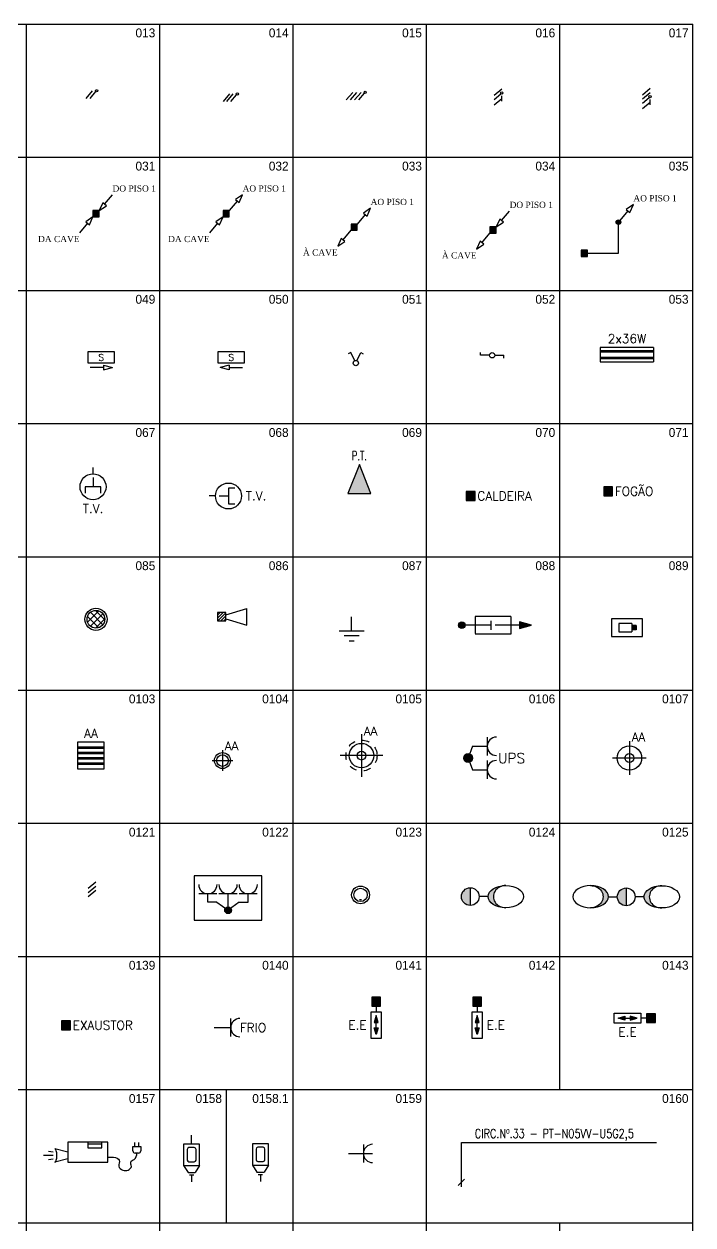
# Model space of a CAD drawing. Header units: millimetres. Extents: x 145 to 60311, y -8355 to 8851.
# Drawn here: x 320 to 329.03, y 449.79 to 466.02 of the extents above; entities that cross this region are included whole.
import ezdxf
from ezdxf.enums import TextEntityAlignment as Align

# ---------------------------------------------------------------- set-up
doc = ezdxf.new("R2010")
doc.units = ezdxf.units.MM
doc.linetypes.add('HIDDEN', pattern=[0.375, 0.25, -0.125])
for name, color, linetype in [('CCTV', 3, 'Continuous'), ('COMANDO', 3, 'Continuous'), ('DISTRIBUIÇÃO', 3, 'Continuous'), ('ELEC', 5, 'Continuous'), ('ELECTRICIDADE', 5, 'Continuous'), ('EQUIPAMENTOS', 3, 'Continuous'), ('ILUMINACAO', 5, 'Continuous'), ('LETREIROS', 3, 'Continuous'), ('LIGAÇÕES', 5, 'Continuous'), ('LINHA DE CHAMADA', 2, 'Continuous'), ('R. TERRAS', 5, 'Continuous'), ('SISTEMA TV', 3, 'Continuous'), ('SOM', 3, 'Continuous'), ('TOMADAS', 3, 'Continuous')]:
    doc.layers.add(name, color=color, linetype=linetype)
doc.styles.add('LINHA DE CHAMADA', font='romans.shx', dxfattribs={"height": 2})
doc.styles.add('romanC', font='romanc.shx', dxfattribs={"height": 2})
doc.styles.add('ROMANS', font='romans', dxfattribs={"height": 1.2})
doc.styles.add('ROMANTIC 2mm', font='romantic.ttf', dxfattribs={"height": 2})

# ---------------------------------------------------------------- blocks, each defined once
blk = doc.blocks.new('013')
at = {"layer": 'LIGAÇÕES', "color": 3}
for p, q in [((-1.19, -0.86), (0.25, 0.86)), ((-0.25, -0.86), (1.03, 0.67))]:
    blk.add_line(p, q, dxfattribs=at)
blk.add_circle((1.19, 0.86), 0.25, dxfattribs=at)
blk = doc.blocks.new('014')
at = {"layer": 'LIGAÇÕES', "color": 3}
for p, q in [((-1.49, -0.86), (-0.05, 0.86)), ((-0.72, -0.86), (0.72, 0.86)), ((0.21, -0.86), (1.5, 0.67))]:
    blk.add_line(p, q, dxfattribs=at)
blk.add_circle((1.66, 0.86), 0.25, dxfattribs=at)
blk = doc.blocks.new('015')
at = {"layer": 'LIGAÇÕES', "color": 3}
for p, q in [((-2.13, -0.86), (-0.68, 0.86)), ((-1.19, -0.86), (0.25, 0.86)), ((-0.25, -0.86), (1.19, 0.86)), ((0.68, -0.86), (1.97, 0.67))]:
    blk.add_line(p, q, dxfattribs=at)
blk.add_circle((2.13, 0.86), 0.25, dxfattribs=at)
blk = doc.blocks.new('016')
at = {"layer": 'LIGAÇÕES', "color": 3}
for p, q in [((-0.86, 0.21), (0.86, 1.66)), ((-0.86, -0.72), (0.67, 0.56)), ((0.86, -1.15), (0.86, 0.1)), ((-0.86, -1.97), (0.86, -0.53))]:
    blk.add_line(p, q, dxfattribs=at)
blk.add_circle((0.86, 0.72), 0.25, dxfattribs=at)
blk = doc.blocks.new('017')
at = {"layer": 'LIGAÇÕES', "color": 3}
for p, q in [((-0.86, 0.68), (0.86, 2.13)), ((-0.86, -0.25), (0.86, 1.19)), ((-0.86, -1.19), (0.67, 0.09)), ((-0.86, -2.44), (0.86, -1)), ((0.86, -1.62), (0.86, -0.37))]:
    blk.add_line(p, q, dxfattribs=at)
blk.add_circle((0.86, 0.25), 0.25, dxfattribs=at)
blk = doc.blocks.new('CAIXA')
at = {"layer": 'LIGAÇÕES'}
blk.add_hatch(color=256, dxfattribs=at).paths.add_polyline_path([(-1, -1), (1, -1), (1, 1), (-1, 1)])
at = {"layer": 'LIGAÇÕES', "color": 8}
for p, q in [((-1, -0.58), (1, 0.58)), ((-1, 0.58), (1, -0.58)), ((0.58, 1), (-0.58, -1)), ((-0.58, 1), (0.58, -1)), ((0, -1), (0, 1)), ((-1, 0), (1, 0))]:
    blk.add_line(p, q, dxfattribs=at)
blk.add_lwpolyline([(-1, -1), (1, -1), (1, 1), (-1, 1)], close=True, dxfattribs=at)
blk = doc.blocks.new('031')
at = {"layer": 'LIGAÇÕES', "color": 5, "linetype": 'Continuous'}
for p, q in [((2.73, 3.07), (5.3, 6.13)), ((-2.73, -3.07), (-5.3, -6.13))]:
    blk.add_line(p, q, dxfattribs=at)
at = {"layer": 'LIGAÇÕES', "color": 3, "linetype": 'Continuous'}
for points in [[(1, 1), (3.31, 2.58), (2.15, 3.55)], [(-1, -1), (-3.31, -2.58), (-2.15, -3.55)]]:
    blk.add_lwpolyline(points, close=True, dxfattribs=at)
at = {"layer": 'LIGAÇÕES'}
blk.add_blockref('CAIXA', (0, 0), dxfattribs=at)
at = {"layer": 'LIGAÇÕES', "color": 3, "linetype": 'Continuous', "style": 'ROMANTIC 2mm'}
blk.add_text('DO PISO 1', height=2, dxfattribs=at).set_placement((5.3, 7.13))
blk.add_text('DA CAVE', height=2, dxfattribs=at).set_placement((-5.3, -7.13), align=Align.TOP_RIGHT)
blk = doc.blocks.new('032')
at = {"layer": 'LIGAÇÕES', "color": 5, "linetype": 'Continuous'}
for p, q in [((3.57, 4.06), (1, 1)), ((-2.73, -3.07), (-5.3, -6.13))]:
    blk.add_line(p, q, dxfattribs=at)
at = {"layer": 'LIGAÇÕES', "color": 3, "linetype": 'Continuous'}
for points in [[(5.3, 6.13), (2.99, 4.55), (4.15, 3.58)], [(-1, -1), (-3.31, -2.58), (-2.15, -3.55)]]:
    blk.add_lwpolyline(points, close=True, dxfattribs=at)
at = {"layer": 'LIGAÇÕES'}
blk.add_blockref('CAIXA', (0, 0), dxfattribs=at)
at = {"layer": 'LIGAÇÕES', "color": 3, "linetype": 'Continuous', "style": 'ROMANTIC 2mm'}
blk.add_text('AO PISO 1', height=2, dxfattribs=at).set_placement((5.3, 7.13))
blk.add_text('DA CAVE', height=2, dxfattribs=at).set_placement((-5.3, -7.13), align=Align.TOP_RIGHT)
blk = doc.blocks.new('049')
at = {"layer": 'LETREIROS', "color": 2}
for p, q in [((0.5, -3.5), (-2.5, -3.5)), ((0.5, -2.98), (2.5, -3.5)), ((0.5, -2.98), (0.5, -4.02)), ((0.5, -4.02), (2.5, -3.5))]:
    blk.add_line(p, q, dxfattribs=at)
at = {"layer": 'LETREIROS'}
blk.add_lwpolyline([(-3, -2.5), (3, -2.5), (3, 0), (-3, 0)], close=True, dxfattribs=at)
at = {"layer": 'LETREIROS', "color": 2, "style": 'ROMANS'}
blk.add_text('S', height=1.5, dxfattribs=at).set_placement((0, -1.25), align=Align.MIDDLE_CENTER)
blk = doc.blocks.new('050')
at = {"layer": 'LETREIROS', "color": 2}
for p, q in [((-0.5, -0.48), (-2.5, -1)), ((-0.5, -1.52), (-2.5, -1)), ((-0.5, -0.48), (-0.5, -1.52)), ((-0.5, -1), (2.5, -1))]:
    blk.add_line(p, q, dxfattribs=at)
at = {"layer": 'LETREIROS'}
blk.add_lwpolyline([(-3, 0), (3, 0), (3, 2.5), (-3, 2.5)], close=True, dxfattribs=at)
at = {"layer": 'LETREIROS', "color": 2, "style": 'ROMANS'}
blk.add_text('S', height=1.5, dxfattribs=at).set_placement((0, 1.25), align=Align.MIDDLE_CENTER)
blk = doc.blocks.new('051')
at = {"layer": 'COMANDO'}
for p, q in [((-1.1, 2.96), (-1.69, 2.68)), ((-0.25, 1.14), (-1.1, 2.96)), ((0.25, 1.14), (1.1, 2.96)), ((1.1, 2.96), (1.69, 2.68))]:
    blk.add_line(p, q, dxfattribs=at)
blk.add_circle((0, 0.6), 0.6, dxfattribs=at)
blk = doc.blocks.new('LÂM. 2x36W')
at = {"layer": 'ILUMINACAO', "color": 3, "linetype": 'Continuous'}
for p, q in [((6, 1.625), (-6, 1.625)), ((-6, 1.625), (-6, -1.625)), ((6, 1.625), (6, -1.625)), ((-6, -1.625), (6, -1.625))]:
    blk.add_line(p, q, dxfattribs=at)
at = {"layer": 'ILUMINACAO', "color": 5, "linetype": 'Continuous', "const_width": 0.6}
for points in [[(-6, 0.75), (6, 0.75)], [(-6, -0.75), (6, -0.75)]]:
    blk.add_lwpolyline(points, dxfattribs=at)
blk = doc.blocks.new('053')
at = {"layer": 'ILUMINACAO', "linetype": 'Continuous'}
blk.add_blockref('LÂM. 2x36W', (0, 0), dxfattribs=at)
at = {"layer": 'ILUMINACAO', "color": 3, "style": 'ROMANS'}
blk.add_text('2x36W', height=2, dxfattribs=at).set_placement((0, 2.625), align=Align.CENTER)
blk = doc.blocks.new('067')
at = {"layer": 'SISTEMA TV', "color": 5, "linetype": 'Continuous'}
blk.add_line((0, -1.4), (0, 0), dxfattribs=at)
at = {"layer": 'SISTEMA TV', "color": 3}
blk.add_line((0, -2.27), (0, -4.32), dxfattribs=at)
at = {"layer": 'SISTEMA TV', "color": 3, "linetype": 'Continuous'}
for p, q in [((-1.77, -4.32), (-1.77, -5.79)), ((1.77, -4.32), (-1.77, -4.32)), ((1.77, -5.79), (1.77, -4.32))]:
    blk.add_line(p, q, dxfattribs=at)
at = {"layer": 'SISTEMA TV', "color": 1, "linetype": 'Continuous'}
blk.add_circle((0, -4.32), 2.92, dxfattribs=at)
at = {"layer": 'SISTEMA TV', "color": 3, "style": 'ROMANS'}
blk.add_text('T.V.', height=2, dxfattribs=at).set_placement((0, -8.24), align=Align.TOP_CENTER)
blk = doc.blocks.new('068')
at = {"layer": 'SISTEMA TV', "color": 5, "linetype": 'Continuous'}
blk.add_line((1.4, 0), (0, 0), dxfattribs=at)
at = {"layer": 'SISTEMA TV', "color": 3}
blk.add_line((2.27, 0), (4.32, 0), dxfattribs=at)
at = {"layer": 'SISTEMA TV', "color": 3, "linetype": 'Continuous'}
for p, q in [((5.79, 1.77), (4.32, 1.77)), ((4.32, 1.77), (4.32, -1.77)), ((4.32, -1.77), (5.79, -1.77))]:
    blk.add_line(p, q, dxfattribs=at)
at = {"layer": 'SISTEMA TV', "color": 1, "linetype": 'Continuous'}
blk.add_circle((4.32, 0), 2.92, dxfattribs=at)
at = {"layer": 'SISTEMA TV', "color": 3, "style": 'ROMANS'}
blk.add_text('T.V.', height=2, dxfattribs=at).set_placement((8.24, 0), align=Align.MIDDLE_LEFT)
blk = doc.blocks.new('070')
at = {"layer": 'EQUIPAMENTOS'}
blk.add_hatch(color=5, dxfattribs=at).paths.add_polyline_path([(-1, -1), (1, -1), (1, 1), (-1, 1)])
at = {"layer": 'EQUIPAMENTOS', "color": 5}
blk.add_lwpolyline([(-1, -1), (1, -1), (1, 1), (-1, 1)], close=True, dxfattribs=at)
at = {"layer": 'EQUIPAMENTOS', "style": 'ROMANS'}
blk.add_text('CALDEIRA', height=2, dxfattribs=at).set_placement((1.5, 0), align=Align.MIDDLE_LEFT)
blk = doc.blocks.new('071')
at = {"layer": 'EQUIPAMENTOS'}
blk.add_hatch(color=5, dxfattribs=at).paths.add_polyline_path([(-1, -1), (1, -1), (1, 1), (-1, 1)])
at = {"layer": 'EQUIPAMENTOS', "color": 5}
blk.add_lwpolyline([(-1, -1), (1, -1), (1, 1), (-1, 1)], close=True, dxfattribs=at)
at = {"layer": 'EQUIPAMENTOS', "style": 'ROMANS'}
blk.add_text('FOGÃO', height=2, dxfattribs=at).set_placement((1.5, 0), align=Align.MIDDLE_LEFT)
blk = doc.blocks.new('085')
at = {"layer": 'SOM'}
h = blk.add_hatch(dxfattribs=at)
h.set_pattern_fill('NET', color=1, scale=0.35, angle=45, style=0)
h.set_pattern_definition([(45, (-175.761, -220.085), (-0.7857724, 0.7857724), []), (135, (-175.761, -220.085), (-0.7857724, -0.7857724), [])])
h.paths.add_polyline_path([(2, 0, 1), (-2, 0, 1)])
blk.add_circle((0, 0), 2.5, dxfattribs=at)
at = {"layer": 'SOM', "color": 1}
blk.add_circle((0, 0), 2, dxfattribs=at)
blk = doc.blocks.new('086')
at = {"layer": 'SOM'}
h = blk.add_hatch(dxfattribs=at)
h.set_pattern_fill('LINE', color=1, scale=0.15, angle=45, style=0)
h.set_pattern_definition([(45, (-282.26086, -311.835), (-0.3367596, 0.3367596), [])])
h.paths.add_polyline_path([(1.88, 0.94), (0, 0.94), (0, -0.94), (1.88, -0.94)])
for p, q in [((1.88, 0.44), (6.56, 1.88)), ((6.56, -1.88), (6.56, 1.88)), ((1.88, -0.44), (6.56, -1.88))]:
    blk.add_line(p, q, dxfattribs=at)
blk.add_lwpolyline([(0, -0.94), (1.88, -0.94), (1.88, 0.94), (0, 0.94)], close=True, dxfattribs=at)
blk = doc.blocks.new('087')
at = {"layer": 'R. TERRAS', "color": 5}
blk.add_line((0, -3.14), (0, 0), dxfattribs=at)
at = {"layer": 'R. TERRAS', "color": 3}
for p, q in [((-2.81, -3.14), (2.81, -3.14)), ((-1.69, -4.26), (1.69, -4.26)), ((-0.56, -5.39), (0.56, -5.39))]:
    blk.add_line(p, q, dxfattribs=at)
blk = doc.blocks.new('088')
at = {"layer": 'R. TERRAS', "linetype": 'Continuous'}
h = blk.add_hatch(color=256, dxfattribs=at)
edge = h.paths.add_edge_path()
edge.add_arc((-7, 2), 0.75, 0, 360)
at = {"layer": 'R. TERRAS'}
blk.add_hatch(color=3, dxfattribs=at).paths.add_polyline_path([(8.7, 2), (6, 2.76), (6, 1.24)])
at = {"layer": 'R. TERRAS', "color": 3}
for p, q in [((4, 4), (-4, 4)), ((-4, 4), (-4, 0.11)), ((-0.5, 3), (-0.5, 1)), ((4, 4), (4, 0)), ((-0.5, 2), (-7, 2)), ((4, 0), (-4, 0)), ((6, 2), (0.5, 2))]:
    blk.add_line(p, q, dxfattribs=at)
blk.add_lwpolyline([(8.7, 2), (6, 2.76), (6, 1.24)], close=True, dxfattribs=at)
at = {"layer": 'R. TERRAS', "color": 5, "linetype": 'Continuous'}
blk.add_circle((-7, 2), 0.75, dxfattribs=at)
blk = doc.blocks.new('089')
at = {"layer": 'CCTV', "color": 1}
for p, q in [((-1.8, 2.96), (-1.8, 1.04)), ((1.08, 2.96), (-1.8, 2.96)), ((1.08, 2.96), (1.08, 1.04)), ((-1.8, 1.04), (1.08, 1.04)), ((2.04, 2.48), (1.08, 2.48)), ((2.04, 1.52), (1.08, 1.52)), ((1.31, 2.48), (1.31, 1.52)), ((1.41, 2.48), (1.41, 1.52)), ((1.65, 2.48), (1.65, 1.52)), ((1.75, 2.48), (1.75, 1.52)), ((1.84, 2.48), (1.84, 1.52)), ((1.94, 2.48), (1.94, 1.52)), ((2.04, 2.48), (2.04, 1.52))]:
    blk.add_line(p, q, dxfattribs=at)
at = {"layer": 'CCTV'}
blk.add_lwpolyline([(-3.5, 0), (3.5, 0), (3.5, 4), (-3.5, 4)], close=True, dxfattribs=at)
blk = doc.blocks.new('ARMADURA 4x18W')
at = {"layer": 'ILUMINACAO', "color": 3}
blk.add_lwpolyline([(-3, -3), (3, -3), (3, 3), (-3, 3)], close=True, dxfattribs=at)
at = {"layer": 'ILUMINACAO', "const_width": 0.6}
for points in [[(-3, 1.8), (3, 1.8)], [(-3, 0.6), (3, 0.6)], [(-3, -0.6), (3, -0.6)], [(-3, -1.8), (3, -1.8)]]:
    blk.add_lwpolyline(points, dxfattribs=at)
blk = doc.blocks.new('0103')
at = {"layer": 'ILUMINACAO'}
blk.add_blockref('ARMADURA 4x18W', (0, 0), dxfattribs=at)
at = {"layer": 'ILUMINACAO', "color": 1, "style": 'romanC', "flags": 4}
blk.add_attdef('(X)', text='', height=2, dxfattribs=at).set_placement((0, 4), align=Align.CENTER)
blk = doc.blocks.new('SPOT')
at = {"layer": 'ILUMINACAO', "color": 1, "linetype": 'Continuous'}
for p, q in [((-2.32, 0), (2.32, 0)), ((0, 2.32), (0, -2.32))]:
    blk.add_line(p, q, dxfattribs=at)
at = {"layer": 'ILUMINACAO', "color": 3, "linetype": 'Continuous'}
blk.add_circle((0, 0), 1.8, dxfattribs=at)
at = {"layer": 'ILUMINACAO', "linetype": 'Continuous'}
blk.add_circle((0, 0), 1.32, dxfattribs=at)
blk = doc.blocks.new('0104')
at = {"layer": 'ILUMINACAO'}
blk.add_blockref('SPOT', (0, 0), dxfattribs=at)
at = {"layer": 'ILUMINACAO', "color": 1, "style": 'romanC', "flags": 4}
blk.add_attdef('(X)', (0.5, 2.3), '', height=2, dxfattribs=at)
blk = doc.blocks.new('SPOT1')
at = {"layer": 'ELEC', "color": 1, "linetype": 'HIDDEN'}
blk.add_circle((0, 0), 3.5, dxfattribs=at)
at = {"layer": 'ELEC', "color": 3, "linetype": 'Continuous'}
blk.add_circle((0, 0), 2.75, dxfattribs=at)
at = {"layer": 'ELECTRICIDADE', "color": 8}
blk.add_circle((0, 0), 1, dxfattribs=at)
at = {"layer": 'ILUMINACAO', "color": 1}
for p, q in [((0, 4.8), (0, -4.8)), ((4.8, 0), (-4.8, 0))]:
    blk.add_line(p, q, dxfattribs=at)
blk = doc.blocks.new('0105')
at = {"layer": 'ELECTRICIDADE'}
blk.add_blockref('SPOT1', (0, 0), dxfattribs=at)
at = {"layer": 'ILUMINACAO', "color": 1, "style": 'romanC', "flags": 4}
blk.add_attdef('(X)', (0.5, 4.5), '', height=2, dxfattribs=at)
blk = doc.blocks.new('0106')
at = {"layer": 'TOMADAS'}
h = blk.add_hatch(color=256, dxfattribs=at)
h.paths.add_polyline_path([(0.34, -0.94, 0.315877), (1, 0, 0.315877), (0.34, 0.94), (0, 0)])
h.paths.add_polyline_path([(0, 0), (0.34, 0.94, 0.519899), (-1, 0, 0.519899), (0.34, -0.94)])
for p, q in [((4.31, 4.68), (4.31, 0.59)), ((0.95, 2.64), (0, 0)), ((0, 0), (0.95, -2.64)), ((0.95, 2.64), (4.31, 2.64)), ((0.95, -2.64), (4.31, -2.64)), ((4.31, -0.59), (4.31, -4.68))]:
    blk.add_line(p, q, dxfattribs=at)
blk.add_circle((0, 0), 1, dxfattribs=at)
for centre in [(6.36, 2.64), (6.36, -2.64)]:
    blk.add_arc(centre, 2.06, 90, 270, dxfattribs=at)
at = {"layer": 'TOMADAS', "color": 1, "style": 'ROMANS'}
blk.add_text('UPS', height=2.25, dxfattribs=at).set_placement((6.73, -0.03), align=Align.MIDDLE_LEFT)
blk = doc.blocks.new('SPOT2')
at = {"layer": 'ELEC', "color": 3, "linetype": 'Continuous'}
blk.add_circle((0, 0), 2.75, dxfattribs=at)
at = {"layer": 'ELECTRICIDADE', "color": 8}
blk.add_circle((0, 0), 1, dxfattribs=at)
at = {"layer": 'ILUMINACAO', "color": 1}
for p, q in [((0, 3.8), (0, -3.8)), ((3.8, 0), (-3.8, 0))]:
    blk.add_line(p, q, dxfattribs=at)
blk = doc.blocks.new('0107')
at = {"layer": 'ELECTRICIDADE'}
blk.add_blockref('SPOT2', (0, 0), dxfattribs=at)
at = {"layer": 'ILUMINACAO', "color": 1, "style": 'romanC', "flags": 4}
blk.add_attdef('(X)', (0.5, 3.75), '', height=2, dxfattribs=at)
blk = doc.blocks.new('0121')
at = {"layer": 'LIGAÇÕES', "color": 3}
for p, q in [((-0.86, 0.21), (0.86, 1.66)), ((-0.86, -0.72), (0.86, 0.72)), ((-0.86, -1.66), (0.86, -0.21))]:
    blk.add_line(p, q, dxfattribs=at)
blk = doc.blocks.new('0122')
at = {"layer": 'TOMADAS'}
h = blk.add_hatch(color=256, dxfattribs=at)
edge = h.paths.add_edge_path()
edge.add_arc((0, 0), 0.75, 0, 360)
at = {"layer": 'LIGAÇÕES', "color": 3, "linetype": 'Continuous'}
blk.add_lwpolyline([(-7.59, -2.24), (7.59, -2.24), (7.59, 7.76), (-7.59, 7.76)], close=True, dxfattribs=at)
at = {"layer": 'TOMADAS'}
for p, q in [((-2.5, 3.73), (-6.59, 3.73)), ((-4.54, 1.86), (-4.54, 3.73)), ((2.04, 3.73), (-2.04, 3.73)), ((0, 0), (0, 3.73)), ((6.59, 3.73), (2.5, 3.73)), ((4.54, 1.86), (4.54, 3.73)), ((-2.5, 1.86), (-4.54, 1.86)), ((-2.5, 1.86), (0, 0)), ((2.5, 1.86), (0, 0)), ((2.5, 1.86), (4.54, 1.86))]:
    blk.add_line(p, q, dxfattribs=at)
blk.add_circle((0, 0), 0.75, dxfattribs=at)
for centre in [(-4.54, 5.79), (0, 5.79), (4.54, 5.79)]:
    blk.add_arc(centre, 2.06, 180, 0, dxfattribs=at)
blk = doc.blocks.new('0139')
at = {"layer": 'EQUIPAMENTOS'}
blk.add_hatch(color=5, dxfattribs=at).paths.add_polyline_path([(0, -1), (2, -1), (2, 1), (0, 1)])
at = {"layer": 'EQUIPAMENTOS', "color": 5}
blk.add_lwpolyline([(0, -1), (2, -1), (2, 1), (0, 1)], close=True, dxfattribs=at)
at = {"layer": 'EQUIPAMENTOS', "style": 'ROMANS'}
blk.add_text('EXAUSTOR', height=2, dxfattribs=at).set_placement((2.5, 0), align=Align.MIDDLE_LEFT)
blk = doc.blocks.new('0140')
at = {"layer": 'EQUIPAMENTOS'}
for p, q in [((0, 0), (3.73, 0)), ((3.73, -2.04), (3.73, 2.04))]:
    blk.add_line(p, q, dxfattribs=at)
blk.add_arc((5.79, 0), 2.06, 90, 270, dxfattribs=at)
at = {"layer": 'EQUIPAMENTOS', "style": 'ROMANS'}
blk.add_text('FRIO', height=2, dxfattribs=at).set_placement((5.79, 0), align=Align.MIDDLE_LEFT)
blk = doc.blocks.new('0141')
at = {"layer": 'EQUIPAMENTOS'}
for points in [[(-0.47, -4.65), (0.47, -4.65), (0, -3.11)], [(0, -7.39), (0.47, -5.85), (-0.47, -5.85)]]:
    blk.add_hatch(color=1, dxfattribs=at).paths.add_polyline_path(points)
at = {"layer": 'EQUIPAMENTOS', "color": 3}
blk.add_line((0, -1), (0, -2.25), dxfattribs=at)
at = {"layer": 'EQUIPAMENTOS', "color": 2}
blk.add_line((0, -5.85), (0, -4.65), dxfattribs=at)
at = {"layer": 'EQUIPAMENTOS', "color": 3}
blk.add_lwpolyline([(-1.13, -2.25), (1.12, -2.25), (1.12, -8.25), (-1.13, -8.25)], close=True, dxfattribs=at)
at = {"layer": 'EQUIPAMENTOS', "color": 1}
for points in [[(0, -3.11), (-0.47, -4.65), (0.47, -4.65)], [(0, -7.39), (-0.47, -5.85), (0.47, -5.85)]]:
    blk.add_lwpolyline(points, close=True, dxfattribs=at)
at = {"layer": 'LIGAÇÕES'}
blk.add_blockref('CAIXA', (0, 0), dxfattribs=at)
at = {"layer": 'EQUIPAMENTOS', "style": 'ROMANS'}
blk.add_text('E.E', height=2, dxfattribs=at).set_placement((-2.13, -5.25), align=Align.MIDDLE_RIGHT)
blk = doc.blocks.new('0142')
at = {"layer": 'EQUIPAMENTOS'}
for points in [[(-0.47, -4.65), (0.47, -4.65), (0, -3.11)], [(0, -7.39), (0.47, -5.85), (-0.47, -5.85)]]:
    blk.add_hatch(color=1, dxfattribs=at).paths.add_polyline_path(points)
at = {"layer": 'EQUIPAMENTOS', "color": 3}
blk.add_line((0, -1), (0, -2.25), dxfattribs=at)
at = {"layer": 'EQUIPAMENTOS', "color": 2}
blk.add_line((0, -5.85), (0, -4.65), dxfattribs=at)
at = {"layer": 'EQUIPAMENTOS', "color": 3}
blk.add_lwpolyline([(-1.13, -2.25), (1.12, -2.25), (1.12, -8.25), (-1.13, -8.25)], close=True, dxfattribs=at)
at = {"layer": 'EQUIPAMENTOS', "color": 1}
for points in [[(0, -3.11), (-0.47, -4.65), (0.47, -4.65)], [(0, -7.39), (-0.47, -5.85), (0.47, -5.85)]]:
    blk.add_lwpolyline(points, close=True, dxfattribs=at)
at = {"layer": 'LIGAÇÕES'}
blk.add_blockref('CAIXA', (0, 0), dxfattribs=at)
at = {"layer": 'EQUIPAMENTOS', "style": 'ROMANS'}
blk.add_text('E.E', height=2, dxfattribs=at).set_placement((2.12, -5.25), align=Align.MIDDLE_LEFT)
blk = doc.blocks.new('0143')
at = {"layer": 'EQUIPAMENTOS'}
for points in [[(-7.39, 0), (-5.85, -0.47), (-5.85, 0.47)], [(-4.65, 0.47), (-4.65, -0.47), (-3.11, 0)]]:
    blk.add_hatch(color=1, dxfattribs=at).paths.add_polyline_path(points)
at = {"layer": 'EQUIPAMENTOS', "color": 2}
blk.add_line((-5.85, 0), (-4.65, 0), dxfattribs=at)
at = {"layer": 'EQUIPAMENTOS', "color": 3}
blk.add_line((-1, 0), (-2.25, 0), dxfattribs=at)
blk.add_lwpolyline([(-2.25, 1.12), (-2.25, -1.13), (-8.25, -1.13), (-8.25, 1.12)], close=True, dxfattribs=at)
at = {"layer": 'EQUIPAMENTOS', "color": 1}
for points in [[(-7.39, 0), (-5.85, 0.47), (-5.85, -0.47)], [(-3.11, 0), (-4.65, 0.47), (-4.65, -0.47)]]:
    blk.add_lwpolyline(points, close=True, dxfattribs=at)
at = {"layer": 'LIGAÇÕES', "rotation": 270}
blk.add_blockref('CAIXA', (0, 0), dxfattribs=at)
at = {"layer": 'EQUIPAMENTOS', "style": 'ROMANS'}
blk.add_text('E.E', height=2, dxfattribs=at).set_placement((-5.25, -2.13), align=Align.TOP_CENTER)
blk = doc.blocks.new('033')
at = {"layer": 'LIGAÇÕES', "color": 5, "linetype": 'Continuous'}
for p, q in [((3.57, 4.06), (1, 1)), ((-3.57, -4.06), (-1, -1))]:
    blk.add_line(p, q, dxfattribs=at)
at = {"layer": 'LIGAÇÕES', "color": 3, "linetype": 'Continuous'}
for points in [[(5.3, 6.13), (2.99, 4.55), (4.15, 3.58)], [(-5.3, -6.13), (-2.99, -4.55), (-4.15, -3.58)]]:
    blk.add_lwpolyline(points, close=True, dxfattribs=at)
at = {"layer": 'LIGAÇÕES'}
blk.add_blockref('CAIXA', (0, 0), dxfattribs=at)
at = {"layer": 'LIGAÇÕES', "color": 3, "linetype": 'Continuous', "style": 'ROMANTIC 2mm'}
blk.add_text('AO PISO 1', height=2, dxfattribs=at).set_placement((5.3, 7.13))
blk.add_text('À CAVE', height=2, dxfattribs=at).set_placement((-5.3, -7.13), align=Align.TOP_RIGHT)
blk = doc.blocks.new('034')
at = {"layer": 'LIGAÇÕES', "color": 5, "linetype": 'Continuous'}
for p, q in [((2.73, 3.07), (5.3, 6.13)), ((-3.57, -4.06), (-1, -1))]:
    blk.add_line(p, q, dxfattribs=at)
at = {"layer": 'LIGAÇÕES', "color": 3, "linetype": 'Continuous'}
for points in [[(1, 1), (3.31, 2.58), (2.15, 3.55)], [(-5.3, -6.13), (-2.99, -4.55), (-4.15, -3.58)]]:
    blk.add_lwpolyline(points, close=True, dxfattribs=at)
at = {"layer": 'LIGAÇÕES'}
blk.add_blockref('CAIXA', (0, 0), dxfattribs=at)
at = {"layer": 'LIGAÇÕES', "color": 3, "linetype": 'Continuous', "style": 'ROMANTIC 2mm'}
blk.add_text('DO PISO 1', height=2, dxfattribs=at).set_placement((5.3, 7.13))
blk.add_text('À CAVE', height=2, dxfattribs=at).set_placement((-5.3, -7.13), align=Align.TOP_RIGHT)
blk = doc.blocks.new('035')
at = {"layer": 'LIGAÇÕES', "linetype": 'Continuous'}
h = blk.add_hatch(color=256, dxfattribs=at)
edge = h.paths.add_edge_path()
edge.add_arc((11, 10), 0.75, 0, 360)
at = {"layer": 'LIGAÇÕES', "color": 5, "linetype": 'Continuous'}
for p, q in [((14.05, 13.64), (11.48, 10.57)), ((11, 0), (11, 10)), ((1, 0), (11, 0))]:
    blk.add_line(p, q, dxfattribs=at)
at = {"layer": 'LIGAÇÕES', "color": 3, "linetype": 'Continuous'}
blk.add_lwpolyline([(15.79, 15.7), (13.47, 14.13), (14.63, 13.15)], close=True, dxfattribs=at)
at = {"layer": 'LIGAÇÕES', "color": 5, "linetype": 'Continuous'}
blk.add_circle((11, 10), 0.75, dxfattribs=at)
at = {"layer": 'LIGAÇÕES'}
blk.add_blockref('CAIXA', (0, 0), dxfattribs=at)
at = {"layer": 'LIGAÇÕES', "color": 3, "linetype": 'Continuous', "style": 'ROMANTIC 2mm'}
blk.add_text('AO PISO 1', height=2, dxfattribs=at).set_placement((15.79, 16.7))
blk = doc.blocks.new('0123')
at = {"layer": 'DISTRIBUIÇÃO', "color": 1}
blk.add_line((-0.25, -1.07), (0.25, -1.07), dxfattribs=at)
at = {"layer": 'DISTRIBUIÇÃO', "color": 5}
blk.add_circle((0, 0), 2, dxfattribs=at)
at = {"layer": 'DISTRIBUIÇÃO', "color": 2}
blk.add_circle((0, 0), 1.5, dxfattribs=at)
blk = doc.blocks.new('0125')
at = {"layer": 'DISTRIBUIÇÃO'}
h = blk.add_hatch(color=1, dxfattribs=at)
edge = h.paths.add_edge_path()
edge.add_ellipse((-9.41, 4.17), major_axis=(2.8, 0), ratio=0.892857, start_angle=-90, end_angle=90, ccw=False)
edge.add_ellipse((-9.41, 4.17), major_axis=(4, 0), ratio=0.625, start_angle=-90, end_angle=90)
blk.add_hatch(color=256, dxfattribs=at).paths.add_polyline_path([(-1.41, 6.13, 0.414214), (-3.41, 4.13, 0.414214), (-1.41, 2.13)])
h = blk.add_hatch(color=1, dxfattribs=at)
edge = h.paths.add_edge_path()
edge.add_ellipse((6.59, 4.13), major_axis=(-2.8, 0), ratio=0.892857, start_angle=270, end_angle=450, ccw=False)
edge.add_ellipse((6.59, 4.13), major_axis=(-4, 0), ratio=0.625, start_angle=270, end_angle=450)
for p, q in [((-1.41, 6.13), (-1.41, 2.13)), ((-5.41, 4.17), (-3.41, 4.17)), ((2.59, 4.13), (0.59, 4.13))]:
    blk.add_line(p, q, dxfattribs=at)
blk.add_circle((-1.41, 4.13), 2, dxfattribs=at)
at = {"layer": 'DISTRIBUIÇÃO', "extrusion": (0, 0, -1)}
blk.add_ellipse((-9.41, 4.17), major_axis=(4, 0), ratio=0.625, dxfattribs=at)
at = {"layer": 'DISTRIBUIÇÃO', "color": 1, "extrusion": (0, 0, -1)}
blk.add_ellipse((-9.41, 4.17), major_axis=(2.8, 0), ratio=0.892857, start_param=4.712389, end_param=7.853982, dxfattribs=at)
at = {"layer": 'DISTRIBUIÇÃO'}
blk.add_ellipse((6.59, 4.13), major_axis=(-4, 0), ratio=0.625, dxfattribs=at)
at = {"layer": 'DISTRIBUIÇÃO', "color": 1}
blk.add_ellipse((6.59, 4.13), major_axis=(-2.8, 0), ratio=0.892857, start_param=4.712389, end_param=7.853982, dxfattribs=at)
blk = doc.blocks.new('0124')
at = {"layer": 'DISTRIBUIÇÃO'}
blk.add_hatch(color=256, dxfattribs=at).paths.add_polyline_path([(0, 2, 0.414214), (-2, 0, 0.414214), (0, -2)])
h = blk.add_hatch(color=1, dxfattribs=at)
edge = h.paths.add_edge_path()
edge.add_ellipse((8, 0), major_axis=(-2.8, 0), ratio=0.892857, start_angle=270, end_angle=450, ccw=False)
edge.add_ellipse((8, 0), major_axis=(-4, 0), ratio=0.625, start_angle=270, end_angle=450)
for p, q in [((0, 2), (0, -2)), ((4, 0), (2, 0))]:
    blk.add_line(p, q, dxfattribs=at)
blk.add_circle((0, 0), 2, dxfattribs=at)
blk.add_ellipse((8, 0), major_axis=(-4, 0), ratio=0.625, dxfattribs=at)
at = {"layer": 'DISTRIBUIÇÃO', "color": 1}
blk.add_ellipse((8, 0), major_axis=(-2.8, 0), ratio=0.892857, start_param=4.712389, end_param=7.853982, dxfattribs=at)
blk = doc.blocks.new('0157')
at = {"layer": 'LIGAÇÕES', "color": 1}
for p, q in [((-12.27, 0.06), (-13.37, 0.2)), ((-12.33, -0.74), (-14.45, -0.74)), ((-12.27, -1.53), (-13.37, -1.67))]:
    blk.add_line(p, q, dxfattribs=at)
at = {"layer": 'LIGAÇÕES', "color": 3}
for p, q in [((-9, 0), (-11.9, 0.78)), ((-4.5, 2.25), (-4.5, 1)), ((-4.5, 1), (-1.35, 1)), ((-1.35, 1), (-1.35, 2.25)), ((6.08, 1.3), (6.08, 2.19)), ((6.98, 1.3), (6.98, 2.19)), ((-9, -1.47), (-11.9, -2.25))]:
    blk.add_line(p, q, dxfattribs=at)
at = {"layer": 'LIGAÇÕES', "color": 2}
for p, q in [((5.65, 0.32), (5.65, 1.3)), ((5.65, 1.3), (7.41, 1.3)), ((7.41, 1.3), (7.41, 0.32)), ((6.91, -0.18), (6.15, -0.18))]:
    blk.add_line(p, q, dxfattribs=at)
at = {"layer": 'LIGAÇÕES', "color": 3}
blk.add_lwpolyline([(-9, -2.25), (0, -2.25), (0, 2.25), (-9, 2.25)], close=True, dxfattribs=at)
blk.add_lwpolyline([(-1.35, 1.8), (-4.5, 1.8)], dxfattribs=at)
at = {"layer": 'LIGAÇÕES', "color": 2}
for centre, start, end in [((6.15, 0.32), 180, 270), ((6.91, 0.32), 270, 0)]:
    blk.add_arc(centre, 0.5, start, end, dxfattribs=at)
at = {"layer": 'LIGAÇÕES'}
blk.add_ellipse((-11.9, -0.74), major_axis=(0, 1.51), ratio=0.288097, start_param=3.141593, end_param=6.283185, dxfattribs=at)
at = {"layer": 'LIGAÇÕES', "color": 2}
blk.add_open_spline([(0, -1.11), (0.27, -1.11), (0.7, -1.12), (1.59, -1.06), (3.03, -1.6), (2.07, -3.2), (3.35, -4.15), (4.55, -4.15), (5.6, -3.28), (4.82, -2.06), (6.32, -1.59), (6.5, -0.74), (6.53, -0.18)], degree=3, knots=[0, 0, 0, 0, 0.787734, 1.305349, 2.747931, 4.081625, 5.390612, 6.547687, 7.644689, 8.648828, 9.638988, 11.191686, 11.191686, 11.191686, 11.191686], dxfattribs=at)
blk = doc.blocks.new('0159')
at = {"layer": 'TOMADAS'}
for p, q in [((0, 0), (5.41, 0)), ((3.35, 2.04), (3.35, -2.04))]:
    blk.add_line(p, q, dxfattribs=at)
blk.add_arc((5.41, 0), 2.06, 90, 270, dxfattribs=at)
blk = doc.blocks.new('052')
at = {"layer": 'COMANDO'}
for p, q in [((-2.6, 0.6), (-2.6, 1.25)), ((-0.6, 0.6), (-2.6, 0.6)), ((0.6, 0.6), (2.6, 0.6)), ((2.6, -0.05), (2.6, 0.6))]:
    blk.add_line(p, q, dxfattribs=at)
blk.add_circle((0, 0.6), 0.6, dxfattribs=at)
blk = doc.blocks.new('0158')
at = {"layer": 'DISTRIBUIÇÃO'}
for p, q in [((1.8, 8.75), (-1.8, 8.75)), ((-1.8, 8.75), (-1.8, 3.95)), ((1.8, 3.95), (1.8, 8.75)), ((-1.8, 3.95), (1.8, 3.95)), ((-1.8, 3.95), (-0.8, 2.35)), ((1.8, 3.95), (0.8, 2.35)), ((-0.8, 2.35), (0.8, 2.35))]:
    blk.add_line(p, q, dxfattribs=at)
at = {"layer": 'DISTRIBUIÇÃO', "color": 5}
for p, q in [((0, 8.75), (0, 10.75)), ((-0.4875, 1.85), (0.4875, 1.85)), ((0, 1.85), (0, 0.25))]:
    blk.add_line(p, q, dxfattribs=at)
at = {"layer": 'DISTRIBUIÇÃO', "color": 1}
for p, q in [((-1, 7.55), (-1, 5.15)), ((0.6, 7.95), (-0.6, 7.95)), ((1, 5.15), (1, 7.55)), ((-0.6, 4.75), (0.6, 4.75))]:
    blk.add_line(p, q, dxfattribs=at)
for centre, start, end in [((-0.6, 7.55), 90, 180), ((0.6, 7.55), 0, 90), ((-0.6, 5.15), 180, 270), ((0.6, 5.15), 270, 0)]:
    blk.add_arc(centre, 0.4, start, end, dxfattribs=at)
blk = doc.blocks.new('0158.1')
at = {"layer": 'DISTRIBUIÇÃO'}
for p, q in [((-1.8, 8.5), (-1.8, 3.7)), ((1.8, 8.5), (-1.8, 8.5)), ((1.8, 3.7), (1.8, 8.5)), ((-1.8, 3.7), (-0.8, 2.1)), ((-1.8, 3.7), (1.8, 3.7)), ((1.8, 3.7), (0.8, 2.1)), ((-0.8, 2.1), (0.8, 2.1))]:
    blk.add_line(p, q, dxfattribs=at)
at = {"layer": 'DISTRIBUIÇÃO', "color": 1}
for p, q in [((-1, 7.3), (-1, 4.9)), ((0.6, 7.7), (-0.6, 7.7)), ((1, 4.9), (1, 7.3)), ((-0.6, 4.5), (0.6, 4.5))]:
    blk.add_line(p, q, dxfattribs=at)
at = {"layer": 'DISTRIBUIÇÃO', "color": 5}
for p, q in [((-0.4875, 1.6), (0.4875, 1.6)), ((0, 1.6), (0, 0))]:
    blk.add_line(p, q, dxfattribs=at)
at = {"layer": 'DISTRIBUIÇÃO', "color": 1}
for centre, start, end in [((-0.6, 7.3), 90, 180), ((0.6, 7.3), 0, 90), ((-0.6, 4.9), 180, 270), ((0.6, 4.9), 270, 0)]:
    blk.add_arc(centre, 0.4, start, end, dxfattribs=at)

msp = doc.modelspace()

# ---------------------------------------------------------------- hatches: boundary and pattern name
at = {"layer": 'DISTRIBUIÇÃO'}
msp.add_hatch(color=256, dxfattribs=at).paths.add_polyline_path([(324.525, 460.066), (324.37, 459.676), (324.681, 459.676)])

# ---------------------------------------------------------------- linework, layer by layer
for p, q in [((296.63, 466.02), (329.03, 466.02)), ((320.03, 444.42), (320.03, 466.02)), ((321.83, 444.42), (321.83, 466.02)), ((323.63, 444.42), (323.63, 466.02)), ((325.43, 444.42), (325.43, 466.02)), ((327.23, 451.62), (327.23, 466.02)), ((329.03, 444.42), (329.03, 466.02)), ((296.63, 464.22), (329.03, 464.22)), ((296.63, 462.42), (329.03, 462.42)), ((296.63, 460.62), (329.03, 460.62)), ((296.63, 458.82), (329.03, 458.82)), ((296.63, 457.02), (329.03, 457.02)), ((296.63, 455.22), (329.03, 455.22)), ((296.63, 453.42), (329.03, 453.42)), ((296.63, 451.62), (329.03, 451.62)), ((322.73, 449.82), (322.73, 451.62)), ((296.63, 449.82), (329.03, 449.82)), ((327.23, 444.42), (327.23, 449.82))]:
    msp.add_line(p, q)
msp.add_lwpolyline([(324.525, 460.066), (324.37, 459.676), (324.681, 459.676)], close=True, dxfattribs=at)
at = {"layer": 'LINHA DE CHAMADA'}
for p, q in [((325.904, 450.906), (328.536, 450.906)), ((325.904, 450.306), (325.904, 450.906))]:
    msp.add_line(p, q, dxfattribs=at)
at = {"layer": 'LINHA DE CHAMADA', "color": 4}
msp.add_line((325.861, 450.324), (325.946, 450.409), dxfattribs=at)

# ---------------------------------------------------------------- block references
for name, p, xscale, yscale, zscale in [('013', (320.906, 465.066), 0.06000000000000001, 0.06000000000000001, 0.06000000000000001), ('016', (326.396, 465.045), 0.06000000000000001, 0.06000000000000001, 0.06000000000000001), ('017', (328.399, 465.023), 0.06000000000000001, 0.06000000000000001, 0.06000000000000001), ('014', (322.778, 465.023), 0.06000000000000001, 0.06000000000000001, 0.06000000000000001), ('015', (324.476, 465.045), 0.06000000000000001, 0.06000000000000001, 0.06000000000000001), ('031', (320.97, 463.456), 0.04200000000000001, 0.04200000000000001, 0.04200000000000001), ('032', (322.726, 463.456), 0.04200000000000001, 0.04200000000000001, 0.04200000000000001), ('035', (327.562, 462.922), 0.04200000000000001, 0.04200000000000001, 0.04200000000000001), ('033', (324.455, 463.274), 0.04200000000000001, 0.04200000000000001, 0.04200000000000001), ('034', (326.331, 463.235), 0.04200000000000001, 0.04200000000000001, 0.04200000000000001), ('053', (328.139, 461.551), 0.06000000000000001, 0.06000000000000001, 0.06000000000000001), ('049', (321.04, 461.589), 0.06000000000000001, 0.06000000000000001, 0.06000000000000001), ('050', (322.796, 461.439), 0.06000000000000001, 0.06000000000000001, 0.06000000000000001), ('051', (324.477, 461.402), 0.06000000000000001, 0.06000000000000001, 0.06000000000000001), ('067', (320.929, 460.026), 0.06000000000000001, 0.06000000000000001, 0.06000000000000001), ('068', (322.498, 459.642), 0.06000000000000001, 0.06000000000000001, 0.06000000000000001), ('071', (327.885, 459.706), 0.06000000000000001, 0.06000000000000001, 0.06000000000000001), ('070', (326.028, 459.642), 0.06000000000000001, 0.06000000000000001, 0.06000000000000001), ('085', (320.968, 457.976), 0.06000000000000001, 0.06000000000000001, 0.06000000000000001), ('086', (322.61, 458.01), 0.06000000000000001, 0.06000000000000001, 0.06000000000000001), ('087', (324.42, 458.01), 0.06000000000000001, 0.06000000000000001, 0.06000000000000001), ('088', (326.329, 457.775), 0.06000000000000001, 0.06000000000000001, 0.06000000000000001), ('089', (328.139, 457.742), 0.06000000000000001, 0.06000000000000001, 0.06000000000000001), ('0106', (325.994, 456.101), 0.06000000000000001, 0.06000000000000001, 0.06000000000000001), ('0121', (320.913, 454.328), 0.06000000000000001, 0.06000000000000001, 0.06000000000000001), ('0122', (322.752, 454.043), 0.06000000000000001, 0.06000000000000001, 0.06000000000000001), ('0141', (324.752, 452.807), 0.06000000000000001, 0.06000000000000001, 0.06000000000000001), ('0142', (326.116, 452.807), 0.06000000000000001, 0.06000000000000001, 0.06000000000000001), ('0143', (328.462, 452.585), 0.06000000000000001, 0.06000000000000001, 0.06000000000000001), ('0139', (320.504, 452.49), 0.06000000000000001, 0.06000000000000001, 0.06000000000000001), ('0140', (322.565, 452.458), 0.06000000000000001, 0.06000000000000001, 0.06000000000000001)]:
    msp.add_blockref(name, p, dxfattribs=dict(xscale=xscale, yscale=yscale, zscale=zscale))
at = {"xscale": 0.06000000000000001, "yscale": 0.06000000000000001, "zscale": 0.06000000000000001}
for name, p in [('0103', (320.901, 456.134)), ('0105', (324.554, 456.134)), ('0107', (328.172, 456.101)), ('0104', (322.677, 456.067))]:
    msp.add_blockref(name, p, dxfattribs=at).add_auto_attribs({'(X)': 'AA'})
at = {"layer": 'DISTRIBUIÇÃO', "xscale": 0.06000000000000001, "yscale": 0.06000000000000001, "zscale": 0.06000000000000001}
for name, p in [('052', (326.319, 461.507)), ('0123', (324.541, 454.251)), ('0124', (326.023, 454.228)), ('0125', (328.213, 453.977)), ('0157', (321.129, 450.773)), ('0158', (322.26, 450.359)), ('0159', (324.379, 450.757))]:
    msp.add_blockref(name, p, dxfattribs=at)
at = {"layer": 'DISTRIBUIÇÃO', "color": 5, "xscale": 0.06000000000000001, "yscale": 0.06000000000000001, "zscale": 0.06000000000000001}
msp.add_blockref('0158.1', (323.19, 450.379), dxfattribs=at)

# ---------------------------------------------------------------- texts
for s, p in [('013', (321.77, 465.84)), ('014', (323.57, 465.84)), ('015', (325.37, 465.84)), ('016', (327.17, 465.84)), ('017', (328.97, 465.84)), ('031', (321.77, 464.04)), ('032', (323.57, 464.04)), ('033', (325.37, 464.04)), ('034', (327.17, 464.04)), ('035', (328.97, 464.04)), ('049', (321.77, 462.24)), ('050', (323.57, 462.24)), ('051', (325.37, 462.24)), ('052', (327.17, 462.24)), ('053', (328.97, 462.24)), ('067', (321.77, 460.44)), ('068', (323.57, 460.44)), ('069', (325.37, 460.44)), ('070', (327.17, 460.44)), ('071', (328.97, 460.44)), ('085', (321.77, 458.64)), ('086', (323.57, 458.64)), ('087', (325.37, 458.64)), ('088', (327.17, 458.64)), ('089', (328.97, 458.64)), ('0103', (321.77, 456.84)), ('0104', (323.57, 456.84)), ('0105', (325.37, 456.84)), ('0106', (327.17, 456.84)), ('0107', (328.97, 456.84)), ('0121', (321.77, 455.04)), ('0122', (323.57, 455.04)), ('0123', (325.37, 455.04)), ('0124', (327.17, 455.04)), ('0125', (328.97, 455.04)), ('0139', (321.77, 453.24)), ('0140', (323.57, 453.24)), ('0141', (325.37, 453.24)), ('0142', (327.17, 453.24)), ('0143', (328.97, 453.24)), ('0157', (321.77, 451.44)), ('0158', (322.67, 451.44)), ('0158.1', (323.57, 451.44)), ('0159', (325.37, 451.44)), ('0160', (328.97, 451.44))]:
    msp.add_text(s, height=0.12).set_placement(p, align=Align.RIGHT)
at = {"layer": 'DISTRIBUIÇÃO', "style": 'ROMANS', "width": 0.7}
msp.add_text('P.T.', height=0.12, dxfattribs=at).set_placement((324.525, 460.126), align=Align.CENTER)
at = {"layer": 'LINHA DE CHAMADA', "color": 3, "style": 'LINHA DE CHAMADA', "width": 0.8}
msp.add_text('CIRC.Nº.33 - PT-N05VV-U5G2,5', height=0.12, dxfattribs=at).set_placement((326.084, 450.966))

doc.saveas('drawing.dxf')
